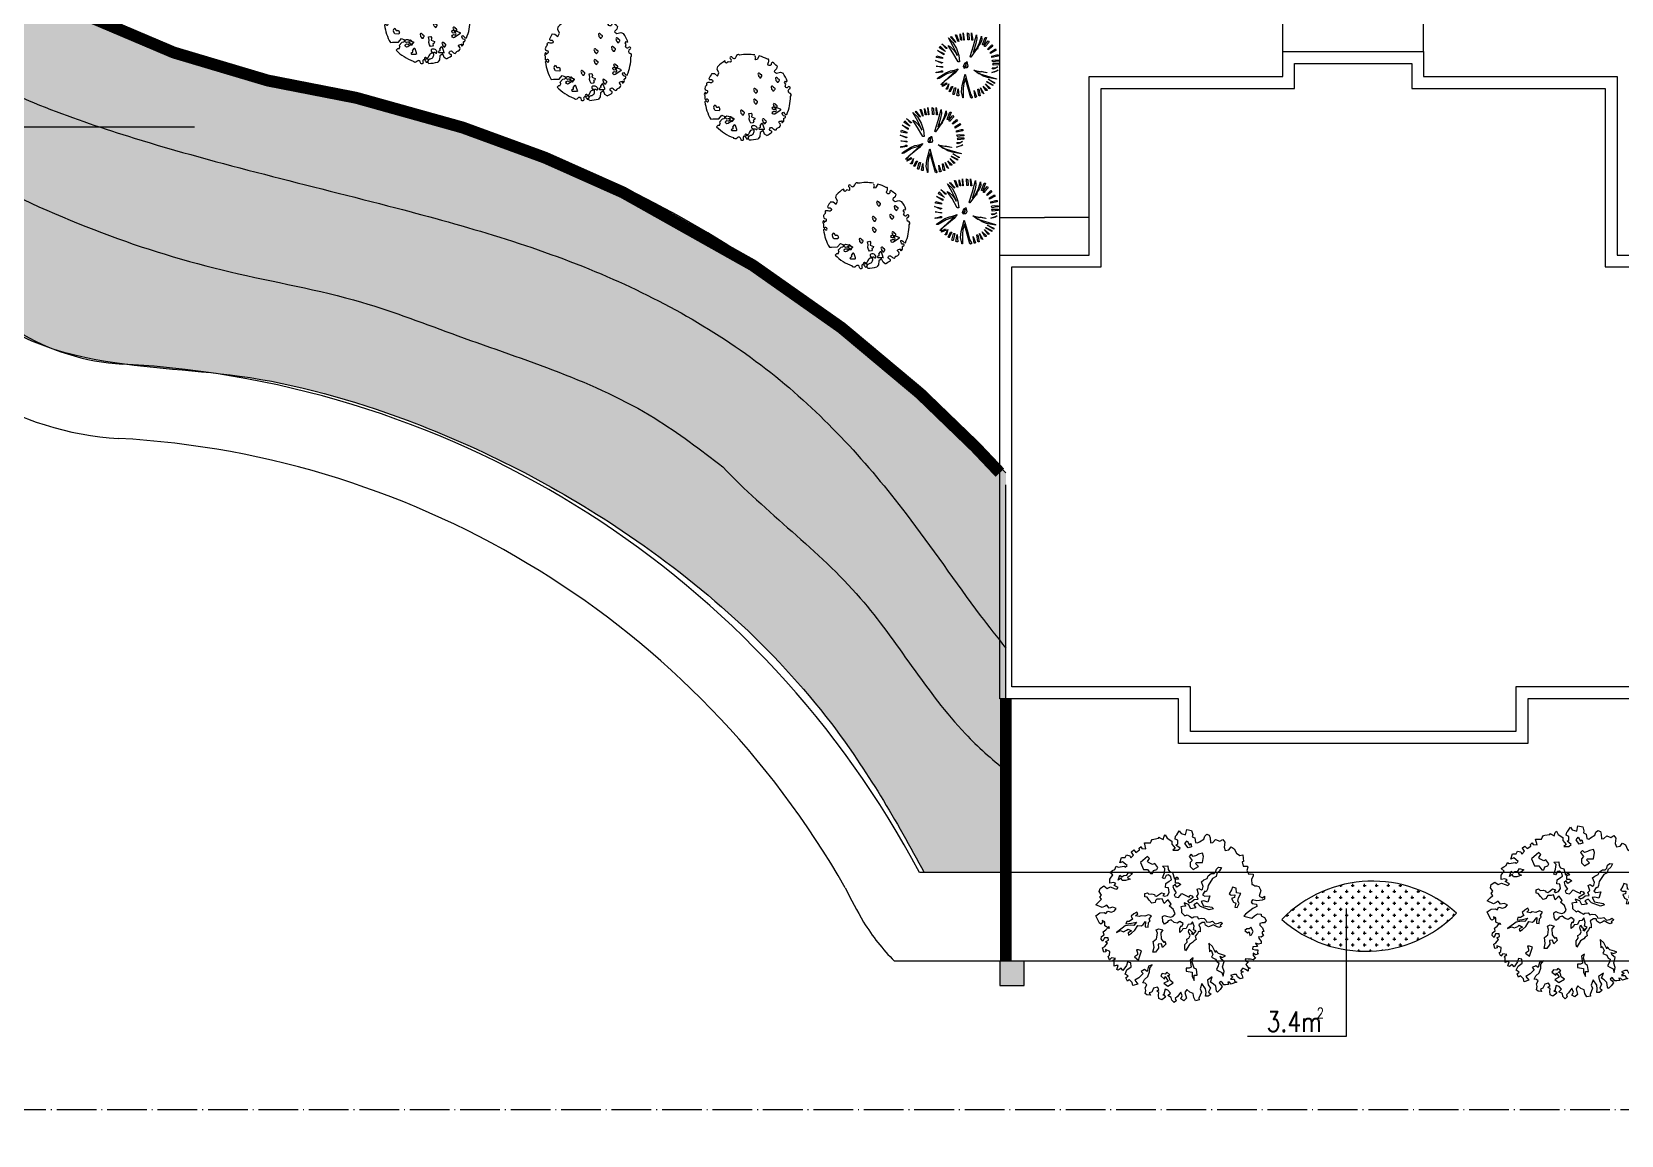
# Model space of a CAD drawing. Extents: x 1035948 to 1665131, y -158296 to 142149.
# Drawn here: x 1333770 to 1372207, y -20117 to 6568 of the extents above; entities that cross this region are included whole.
import ezdxf

# ---------------------------------------------------------------- set-up
doc = ezdxf.new("R2010")
doc.units = 0
doc.header["$LTSCALE"] = 200
doc.header["$MEASUREMENT"] = 0
doc.linetypes.add('ACAD_ISO04W100', pattern=[30.5, 24, -3, 0.5, -3])
doc.layers.get('0').update_dxf_attribs({"linetype": 'CONTINUOUS'})
doc.layers.get('DEFPOINTS').update_dxf_attribs({"linetype": 'CONTINUOUS'})
for name, color, linetype in [('CH1', 7, 'CONTINUOUS'), ('CH3', 7, 'CONTINUOUS'), ('DL', 21, 'CONTINUOUS'), ('LMLK', 123, 'CONTINUOUS'), ('PUB_TEXT', 7, 'CONTINUOUS'), ('ZXX', 6, 'ACAD_ISO04W100'), ('合欢', 7, 'CONTINUOUS'), ('尾', 7, 'CONTINUOUS'), ('景观1', 7, 'CONTINUOUS'), ('枸骨球', 7, 'CONTINUOUS'), ('紫薇', 7, 'CONTINUOUS'), ('红花继木', 7, 'CONTINUOUS'), ('蜀桧柏', 7, 'CONTINUOUS')]:
    doc.layers.add(name, color=color, linetype=linetype)
doc.styles.add('_HZTXT', font='txt.shx', dxfattribs={"width": 0.8, "bigfont": 'hztxt.shx'})
doc.styles.add('HZTXT', font='COMPLEX', dxfattribs={"width": 0.75, "bigfont": 'HZTXT'})
doc.dimstyles.new('NORMAL', dxfattribs={"dimscale": 3, "dimtxt": 0.18, "dimasz": 0.18, "dimexe": 0.18, "dimexo": 0.0625, "dimgap": 0.09, "dimtad": 0, "dimtih": 1, "dimtoh": 1, "dimdec": 4, "dimzin": 0, "dimdsep": 46, "dimtxsty": 'Standard', "dimblk1": '_DIMX', "dimblk2": '_DIMX', "dimcen": 0.09, "dimadec": 0, "dimazin": 0, "dimtfac": 1, "dimtdec": 4, "dimtofl": 0, "dimtmove": 0, "dimatfit": 3, "dimfxl": 0, "dimtolj": 1, "dimtzin": 0, "dimarcsym": 0})

# ---------------------------------------------------------------- blocks, each defined once
blk = doc.blocks.new('ZW13')
at = {"layer": '紫薇', "color": 3}
for p, q in [((-1033, 1582), (-1063, 1618)), ((-1046, 1548), (-1033, 1582)), ((-990, 1515), (-1046, 1548)), ((-924, 1578), (-990, 1515)), ((-822, 1560), (-924, 1578)), ((243, 1809), (253, 1845)), ((274, 1753), (243, 1809)), ((250, 1705), (274, 1753)), ((274, 1655), (250, 1705)), ((324, 1670), (274, 1655)), ((422, 1828), (324, 1670)), ((1517, 686), (1559, 736)), ((1559, 736), (1590, 717)), ((1590, 717), (1631, 741)), ((1568, 611), (1517, 686)), ((1532, 513), (1568, 611)), ((-35, -659), (75, -637)), ((-4, -790), (-35, -659)), ((75, -637), (95, -676)), ((95, -676), (105, -728)), ((1404, -656), (1418, -610)), ((1436, -724), (1404, -656)), ((1418, -610), (1460, -598)), ((1460, -598), (1497, -635)), ((1497, -635), (1551, -696)), ((-1674, -896), (-1580, -884)), ((-1580, -884), (-1329, -883)), ((-1364, -1174), (-1421, -1230)), ((-1302, -1175), (-1364, -1174)), ((-1329, -883), (-1200, -731)), ((-1302, -1175), (-1261, -1091)), ((-1180, -902), (-1297, -1025)), ((-1297, -1025), (-1261, -1091)), ((-1200, -731), (-1060, -788)), ((-1091, -884), (-1180, -902)), ((-1060, -788), (-1091, -884)), ((-728, -1322), (-797, -1354)), ((-797, -1354), (-767, -1396)), ((-675, -1166), (-736, -1251)), ((-736, -1251), (-725, -1257)), ((-546, -1346), (-611, -1174)), ((-17, -900), (-4, -790)), ((13, -991), (-17, -900)), ((52, -1068), (13, -991)), ((137, -1054), (52, -1068)), ((105, -728), (84, -803)), ((84, -803), (229, -858)), ((179, -1005), (137, -1054)), ((216, -923), (158, -948)), ((158, -948), (179, -1005)), ((229, -858), (216, -923)), ((1474, -759), (1436, -724)), ((1540, -768), (1474, -759)), ((1551, -696), (1600, -704)), ((-767, -1396), (-581, -1396)), ((-767, -1396), (-767, -1396))]:
    blk.add_line(p, q, dxfattribs=at)
at = {"layer": '紫薇', "color": 6}
for p, q in [((1075, 1145), (1086, 1208)), ((-1482, -524), (-1546, -426)), ((-1538, -337), (-1485, -277)), ((-1307, -535), (-1482, -524)), ((-1481, -278), (-1431, -379)), ((-1431, -379), (-1353, -379)), ((-1285, -480), (-1307, -535)), ((456, -1259), (387, -1292)), ((387, -1292), (417, -1333)), ((417, -1333), (417, -1333)), ((417, -1333), (603, -1333)), ((509, -1103), (448, -1188)), ((448, -1188), (459, -1194)), ((638, -1283), (573, -1112))]:
    blk.add_line(p, q, dxfattribs=at)
at = {"layer": '紫薇', "color": 3}
for points in [[(-1627, 1070), (-1512, 1066), (-1383, 963), (-1319, 1100), (-1392, 1256), (-1373, 1376)], [(1189, 1391), (1165, 1279), (1086, 1208)], [(1075, 1145), (1165, 1083), (1331, 1128), (1446, 1088)], [(741, -1606), (644, -1546), (583, -1392), (459, -1479), (445, -1650), (369, -1744)]]:
    blk.add_lwpolyline(points, dxfattribs=at)
for points in [[(996, 1554, 0.458896), (940, 1494, -1.384087), (802, 1522, 0.154486), (834, 1666, 0.399915), (802, 1694, 0.046838), (770, 1690, -0.59472)], [(-1754, 851, 0.458896), (-1685, 807, -1.384087), (-1689, 666, 0.154486), (-1836, 672, 0.399915), (-1858, 637, 0.046838), (-1848, 606, -0.59472)], [(1091, -370), (1320, -458, -0.607385), (1327, -523), (1091, -680, -1.869813), (1091, -566, 1.869813), (1091, -484, -1.869813), (1091, -370, -3.299345)], [(-928, -774), (-699, -862, -0.607385), (-692, -927), (-928, -1084, -1.869813), (-928, -969, 1.869813), (-928, -888, -1.869813), (-928, -774, -3.299345)], [(-21, -1800, -0.54974), (57, -1596, 0.452185), (192, -1364, -0.925414), (266, -1332, 0.875639), (338, -1307, 0.465482), (118, -1191, 0.808244), (139, -1309, -0.987341), (138, -1363, 0.341272), (-9, -1474, -0.323697), (-201, -1629, 0.546166), (-271, -1751, -1.29929), (-368, -1773, 0.756879), (-537, -1718, -0.622428), (-692, -1698, -1.164409)], [(961, -1481, 0.458896), (923, -1408, -1.384087), (997, -1288, 0.154486), (1121, -1367, 0.399915), (1158, -1347, 0.046838), (1165, -1315, -0.59472)], [(1200, -1282, 0.03423), (1256, -1262, 0.063985), (1294, -1239, 0.500016), (1289, -1073, -0.670073), (1307, -992, 0.019354), (1401, -973, -1.005451), (1407, -997, 1.082377), (1421, -1042, 0.409629), (1480, -903, -0.56295), (1521, -849, 0.100146), (1533, -848, 0.066196)]]:
    blk.add_lwpolyline(points, format="xyb", dxfattribs=at)
for centre, radius, start, end in [((-84, 49), 1850, 121.95699, 134.17337), ((-795, 1744), 51.7, 27.91734, 237.58249), ((-868, 1630), 83.4, 303.01506, 57.58249), ((-668, 1812), 92.2, 207.91734, 356.40258), ((-489, 1800), 86.7, 48.80544, 176.40258), ((-84, 49), 1850, 80.28045, 100.83723), ((-84, 49), 1850, 62.48802, 74.10057), ((-84, 49), 1850, 62.48802, 63.96992), ((-84, 49), 1850, 46.51097, 54.45869), ((-84, 49), 1850, 146.51097, 154.45869), ((-84, 49), 1850, 21.95699, 34.17337), ((-1848, 175), 108, 142.42884, 217.92419), ((-84, 49), 1850, 178.13962, 182.37269), ((-1915, 227), 23.2, 313.36727, 142.42884), ((-1825, 437), 104, 158.59191, 264.85513), ((-1761, 412), 173, 143.94749, 158.59191), ((-1890, 200), 12.7, 133.36727, 313.99022), ((-1546, 256), 438, 136.10566, 143.94749), ((-1021, -700), 1238, 129.55527, 133.99022), ((-84, 49), 1850, 162.48802, 163.96992), ((-1838, 289), 44.5, 309.55527, 84.85513), ((1609, 546), 83.4, 203.01506, 317.58249), ((-84, 49), 1850, 336.17907, 0.83723), ((1753, 318), 92.2, 107.91734, 256.40258), ((1709, 455), 51.7, 287.91734, 137.58249), ((1711, 144), 86.7, 308.80544, 76.40258), ((-1808, 85), 168, 222.25251, 236.37818), ((-2163, -40), 263, 335.27307, 339.24896), ((-84, 49), 1850, 186.17907, 210.74112), ((-1884, -145), 34.6, 31.28577, 159.24896), ((-1891, -39), 18, 236.37818, 309.75181), ((-1838, -103), 64.9, 20.34505, 129.75181), ((-1819, -106), 41.5, 211.28577, 313.26814), ((-1826, -99), 51.6, 313.26814, 20.34505), ((-84, 49), 1850, 223.74894, 250.83723), ((-743, -1289), 36.8, 294.91397, 60.50504), ((-645, -1187), 36.8, 20.61159, 144.35298), ((-581, -1359), 36.8, 270, 20.61159), ((-84, 49), 1850, 312.48802, 313.96992), ((-84, 49), 1850, 330.99861, 332.37269), ((1525, -778), 18, 26.37818, 33.17644), ((1391, -844), 168, 12.25251, 26.37818), ((1760, -913), 263, 125.27307, 127.44923), ((-531, -1393), 2.21, 270, 20.61159), ((-160, -1589), 42.9, 25.54505, 262.47228), ((-142, -1658), 42.9, 138.30854, 269.99241), ((-100, -1709), 42.9, 169.02675, 9.32278), ((-127, -1613), 42.9, 349.44169, 82.47228), ((-70, -1661), 42.9, 286.5981, 110.43118), ((-84, 49), 1850, 271.95699, 284.17337), ((-84, 49), 1850, 296.51097, 304.45869)]:
    blk.add_arc(centre, radius, start, end, dxfattribs=at)
at = {"layer": '紫薇', "color": 6}
for centre, radius, start, end in [((405, 1047), 42.9, 25.54505, 262.47228), ((423, 978), 42.9, 138.30854, 269.99241), ((466, 927), 42.9, 169.02675, 9.32278), ((438, 1023), 42.9, 349.44169, 82.47228), ((496, 975), 42.9, 286.5981, 110.43118), ((1160, 859), 42.9, 25.54505, 262.47228), ((1178, 790), 42.9, 138.30854, 269.99241), ((1220, 739), 42.9, 169.02675, 9.32278), ((1193, 835), 42.9, 349.44169, 82.47228), ((1250, 787), 42.9, 286.5981, 110.43118), ((217, 388), 42.9, 25.54505, 262.47228), ((235, 319), 42.9, 138.30854, 269.99241), ((277, 268), 42.9, 169.02675, 9.32278), ((250, 364), 42.9, 349.44169, 82.47228), ((307, 316), 42.9, 286.5981, 110.43118), ((971, 482), 42.9, 25.54505, 262.47228), ((989, 413), 42.9, 138.30854, 269.99241), ((1031, 362), 42.9, 169.02675, 9.32278), ((1004, 458), 42.9, 349.44169, 82.47228), ((1061, 410), 42.9, 286.5981, 110.43118), ((-1484, -386), 73.6, 137.99034, 212.67669), ((-1483, -279), 2.21, 26.40228, 137.99034), ((-1353, -452), 73.6, 338.15201, 90), ((-349, -553), 42.9, 25.54505, 262.47228), ((-331, -622), 42.9, 138.30854, 269.99241), ((-289, -673), 42.9, 169.02675, 9.32278), ((-316, -577), 42.9, 349.44169, 82.47228), ((-258, -625), 42.9, 286.5981, 110.43118), ((217, -82), 42.9, 25.54505, 262.47228), ((235, -152), 42.9, 138.30854, 269.99241), ((277, -203), 42.9, 169.02675, 9.32278), ((250, -106), 42.9, 349.44169, 82.47228), ((307, -155), 42.9, 286.5981, 110.43118), ((1065, -271), 42.9, 25.54505, 262.47228), ((1083, -340), 42.9, 138.30854, 269.99241), ((1125, -391), 42.9, 169.02675, 9.32278), ((1098, -295), 42.9, 349.44169, 82.47228), ((1156, -343), 42.9, 286.5981, 110.43118), ((-820, -836), 42.9, 25.54505, 262.47228), ((-802, -905), 42.9, 138.30854, 269.99241), ((-760, -956), 42.9, 169.02675, 9.32278), ((-787, -860), 42.9, 349.44169, 82.47228), ((-730, -908), 42.9, 286.5981, 110.43118), ((441, -1226), 36.8, 294.91397, 60.50504), ((539, -1125), 36.8, 20.61159, 144.35298), ((594, -930), 42.9, 25.54505, 262.47228), ((612, -999), 42.9, 138.30854, 269.99241), ((603, -1296), 36.8, 270, 20.61159), ((654, -1050), 42.9, 169.02675, 9.32278), ((627, -954), 42.9, 349.44169, 82.47228), ((653, -1331), 2.21, 270, 20.61159), ((684, -1002), 42.9, 286.5981, 110.43118)]:
    blk.add_arc(centre, radius, start, end, dxfattribs=at)
at = {"layer": '紫薇', "color": 6, "style": 'HZTXT', "oblique": -180, "text_generation_flag": 4, "width": 0.75, "flags": 9}
for tag in ['YSIZE', 'XSIZE']:
    blk.add_attdef(tag, (-67, 18), '', height=0.433, rotation=180, dxfattribs=at)
blk = doc.blocks.new('ZW11')
at = {"layer": '枸骨球', "color": 85, "linetype": 'Continuous'}
for points in [[(-131, 2184), (-76, 1727), (-76, 1699), (-104, 1699), (-131, 2184)], [(143, 2184), (235, 2120), (263, 1727), (171, 1727), (143, 2184)], [(418, 2184), (509, 1699), (445, 1699), (418, 2184)], [(-1686, 1297), (-1320, 931), (-1384, 967), (-1723, 1178), (-1686, 1297)], [(-1567, 1452), (-1229, 1178), (-1229, 1150), (-1293, 1150), (-1567, 1452)], [(-1137, 1845), (-826, 1553), (-588, 1132), (-433, 675), (-378, 235), (-469, 235), (-826, 848), (-1146, 1333), (-991, 1242), (-799, 1059), (-625, 848), (-561, 693), (-533, 693), (-817, 1278), (-1137, 1845)], [(-954, 1937), (-625, 1544), (-680, 1571), (-991, 1909), (-954, 1937)], [(-652, 2065), (-588, 2065), (-442, 1608), (-497, 1635), (-652, 2065)], [(-351, 2120), (-222, 1699), (-286, 1699), (-286, 1727), (-314, 1727), (-351, 2120)], [(747, 2065), (775, 1781), (720, 1480), (555, 931), (537, 876), (720, 1086), (747, 1086), (381, 565), (354, 565), (354, 601), (327, 601), (546, 1315), (747, 2065)], [(1086, 1974), (1113, 1727), (1012, 1507), (875, 1297), (811, 1086), (747, 1086), (747, 1113), (958, 1525), (1086, 1974)], [(1333, 1882), (1424, 1882), (1241, 1388), (1150, 1388), (1177, 1480), (1333, 1882)], [(1543, 1662), (1607, 1571), (1360, 1297), (1360, 1269), (1296, 1269), (1296, 1360), (1543, 1662)], [(1790, 1388), (1845, 1297), (1543, 1059), (1543, 1086), (1516, 1086), (1543, 1150), (1790, 1388)], [(2028, 1113), (2064, 1022), (1699, 812), (1699, 903), (2028, 1113)], [(-1997, 327), (-1540, 199), (-1540, 171), (-1567, 171), (-1567, 144), (-1595, 144), (-1997, 327)], [(-1906, 656), (-1540, 537), (-1540, 473), (-1933, 537), (-1933, 601), (-1906, 656)], [(-1869, 995), (-1448, 812), (-1448, 720), (-1869, 995)], [(107, 263), (171, -48), (107, -167), (-58, -167), (-122, -76), (-85, 62), (6, 181), (107, 235), (107, 263)], [(52, 144), (52, 107), (-76, -167), (-76, -194), (52, -48), (52, 144)], [(2119, 720), (2211, 720), (2211, 629), (1790, 537), (1790, 629), (2119, 720)], [(2001, 382), (2275, 354), (2275, 290), (2183, 290), (1881, 235), (1845, 263), (1817, 290), (1845, 354), (2001, 382)], [(1881, 144), (2275, 144), (2275, 53), (1881, 16), (1881, 53), (1845, 107), (1881, 144)], [(-1960, -39), (-1567, -76), (-1540, -76), (-1540, -130), (-1960, -39)], [(-1631, -350), (-1540, -350), (-1540, -441), (-1960, -496), (-1960, -441), (-1933, -441), (-1631, -377), (-1631, -350)], [(-469, -222), (-689, -496), (-1064, -798), (-1411, -1082), (-1521, -1210), (-1567, -1320), (-1595, -1292), (-1631, -1292), (-1595, -1228), (-680, -405), (-652, -377), (-1229, -570), (-1759, -881), (-1842, -899), (-1869, -899), (-1842, -835), (-1311, -496), (-1000, -368), (-716, -314), (-469, -222)], [(-12, -588), (226, -1430), (354, -1905), (473, -2115), (473, -2179), (445, -2179), (445, -2207), (418, -2207), (418, -2179), (381, -2179), (16, -899), (-12, -899), (-12, -926), (-94, -1219), (-131, -1530), (-131, -2179), (-168, -2179), (-168, -2143), (-250, -1768), (-213, -1356), (-12, -588)], [(564, -314), (994, -405), (1022, -405), (1022, -441), (784, -405), (784, -469), (811, -469), (967, -533), (967, -561), (903, -561), (564, -314)], [(967, -561), (2092, -899), (2092, -926), (1488, -816), (1205, -716), (967, -561)], [(1058, -405), (1452, -469), (1452, -496), (1058, -405)], [(1543, -926), (1973, -1137), (1973, -1201), (1543, -926)], [(2211, -314), (2092, -387), (1946, -441), (1790, -469), (2211, -314)], [(2183, -103), (2001, -213), (1900, -240), (1845, -222), (1817, -167), (2028, -167), (2183, -103)], [(-1265, -1173), (-1229, -1265), (-1540, -1411), (-1503, -1320), (-1265, -1173)], [(-1110, -1228), (-1201, -1594), (-1293, -1594), (-1293, -1539), (-1265, -1539), (-1110, -1228)], [(-927, -1411), (-835, -1411), (-1018, -1750), (-1018, -1777), (-1046, -1750), (-1082, -1750), (-1082, -1722), (-927, -1411)], [(-716, -1503), (-625, -1503), (-744, -1960), (-808, -1960), (-808, -1932), (-835, -1932), (-716, -1503)], [(-469, -1567), (-442, -2051), (-533, -2051), (-533, -2024), (-561, -2024), (-469, -1567)], [(601, -1686), (747, -2115), (720, -2115), (720, -2143), (656, -2143), (601, -1686)], [(839, -1594), (903, -1594), (994, -2051), (930, -2051), (930, -2024), (903, -2024), (839, -1594)], [(1022, -1503), (1241, -1905), (1177, -1868), (1150, -1868), (1022, -1503)], [(1205, -1384), (1479, -1631), (1479, -1686), (1388, -1686), (1205, -1384)], [(1360, -1228), (1699, -1539), (1634, -1539), (1634, -1567), (1607, -1539), (1360, -1228)], [(1452, -1082), (1845, -1292), (1845, -1356), (1424, -1109), (1452, -1082)]]:
    blk.add_lwpolyline(points, dxfattribs=at)
blk = doc.blocks.new('ZW04')
at = {"layer": '合欢', "color": 3, "linetype": 'ByBlock', "elevation": 4620}
for points in [[(-149, -2071), (-241, -2195), (-299, -2255), (-275, -2313), (-333, -2364), (-399, -2296), (-409, -2221), (-508, -2170), (-433, -2102), (-501, -2020), (-583, -1996), (-627, -2170), (-627, -2129), (-566, -2212), (-675, -2287), (-751, -2255), (-760, -2163), (-751, -2088), (-811, -2044), (-751, -2003), (-794, -1935), (-901, -1962), (-952, -2071), (-1020, -2095), (-986, -2163), (-1085, -2153), (-1129, -2112), (-1112, -2027), (-1129, -1952), (-1085, -1870), (-1129, -1828), (-1194, -1819), (-1146, -1727), (-1054, -1644), (-1010, -1518), (-1003, -1409), (-935, -1317), (-1044, -1358), (-1078, -1501), (-1146, -1450), (-1245, -1501), (-1187, -1559), (-1304, -1676), (-1420, -1744), (-1338, -1853), (-1471, -1894), (-1488, -1811), (-1573, -1727), (-1621, -1768), (-1665, -1676), (-1604, -1627), (-1689, -1576), (-1638, -1460), (-1522, -1375), (-1529, -1266), (-1621, -1249), (-1648, -1341), (-1748, -1477), (-1798, -1416), (-1874, -1467), (-1915, -1450), (-1881, -1341), (-1932, -1334), (-1990, -1358), (-1990, -1300), (-1990, -1232), (-2024, -1200), (-1949, -1142), (-2058, -1125), (-2116, -1183), (-2157, -1091), (-2116, -1057), (-2107, -948), (-2225, -897), (-2216, -958), (-2276, -973), (-2308, -849), (-2250, -815), (-2174, -723), (-2225, -682), (-2150, -638), (-2157, -572), (-2259, -572), (-2301, -665), (-2352, -614), (-2342, -539), (-2267, -488), (-2291, -412), (-2216, -354), (-2140, -262), (-2124, -313), (-2250, -245), (-2250, -129), (-2318, -95), (-2301, -153), (-2359, -194), (-2393, -170), (-2492, 39), (-2383, 114), (-2267, 123), (-2216, 97), (-2167, 165), (-2065, 140), (-1983, 172), (-1932, 233), (-2024, 274), (-2124, 250), (-2191, 332), (-2242, 298), (-2318, 264), (-2492, 342), (-2410, 424), (-2335, 492), (-2383, 550), (-2335, 608), (-2400, 708), (-2376, 793), (-2276, 861), (-2184, 793), (-2092, 834), (-1990, 793), (-1915, 768), (-1874, 817), (-1990, 875), (-1939, 926), (-2000, 953), (-2107, 936), (-2107, 1052), (-2024, 1168), (-2107, 1236), (-2031, 1287), (-1966, 1319), (-1932, 1404), (-1881, 1379), (-1772, 1394), (-1714, 1404), (-1689, 1379), (-1631, 1428), (-1757, 1530), (-1832, 1496), (-1789, 1646), (-1689, 1646), (-1648, 1721), (-1556, 1697), (-1529, 1639), (-1454, 1714), (-1512, 1796), (-1512, 1806), (-1447, 1855), (-1389, 1789), (-1287, 1855), (-1296, 1906), (-1245, 1947), (-1221, 1898), (-1112, 1889), (-1153, 2049), (-1071, 2049), (-986, 2049), (-969, 2097), (-935, 2148), (-894, 2158), (-760, 2182), (-743, 2206), (-726, 2189), (-634, 2141), (-610, 2233), (-576, 2274), (-525, 2182), (-399, 2097), (-399, 2015), (-307, 1906), (-367, 1847), (-231, 1847), (-166, 1906), (-282, 1990), (-231, 2022), (-231, 2124), (-307, 2158), (-292, 2240), (-258, 2274), (-190, 2383), (-139, 2308), (-16, 2274), (18, 2417), (152, 2391), (186, 2281), (169, 2223), (244, 2189), (261, 2066), (319, 2049), (370, 2083), (487, 2158), (513, 2240), (571, 2291), (639, 2264), (664, 2189), (671, 2056), (739, 2066), (814, 2141), (930, 2097), (1015, 2148), (1066, 2073), (1049, 1930), (1081, 1838), (1183, 1855), (1248, 1940), (1333, 1889), (1391, 1763), (1483, 1704), (1568, 1721), (1585, 1537), (1551, 1530), (1576, 1404), (1627, 1404), (1692, 1411), (1709, 1387), (1709, 1379), (1678, 1287), (1736, 1185), (1767, 1195), (1852, 1185), (1852, 1135), (1811, 1052), (1818, 902), (1845, 902), (1903, 861), (1944, 868), (2012, 844), (2061, 734), (2020, 574), (2112, 533), (2163, 574), (2163, 499), (2104, 465), (1952, 448), (1835, 475), (1794, 424), (1828, 373), (1944, 356), (1952, 291), (1845, 233), (1644, 80), (1593, 22), (1818, -27), (1886, 39), (1978, 89), (2078, 80), (2071, 31)], [(2071, 31), (2170, -10), (2211, -95), (2163, -163), (2104, -163), (2037, -180), (2037, -221), (2112, -296), (2146, -395), (2104, -412), (2104, -454), (2136, -505), (2071, -555), (2003, -546), (2012, -580), (2071, -672), (2078, -730), (2003, -747), (1920, -723), (1969, -815), (1845, -822), (1835, -890), (1920, -907), (1986, -907), (1978, -999), (1995, -1023), (1920, -1040), (1852, -999), (1852, -1065), (1920, -1133), (1852, -1183), (1784, -1167), (1719, -1167), (1634, -1157), (1651, -1217), (1719, -1249), (1651, -1310), (1709, -1385), (1767, -1409), (1719, -1433), (1719, -1491), (1644, -1450), (1568, -1409), (1508, -1484), (1576, -1518), (1517, -1542), (1551, -1618), (1568, -1693), (1493, -1710), (1425, -1651), (1391, -1584), (1316, -1584), (1224, -1618), (1292, -1651), (1224, -1719), (1326, -1719), (1350, -1785), (1401, -1802), (1309, -1828), (1248, -1853), (1200, -1802), (1149, -1795), (1173, -1860), (1091, -1870), (1040, -1870), (1006, -1819), (964, -1778), (913, -1819), (964, -1870), (998, -1921), (940, -2003), (865, -2078), (838, -2044), (821, -1911), (746, -1843), (671, -1795), (722, -1651), (588, -1744), (613, -1870), (671, -1962), (622, -2071), (688, -2129), (613, -2187), (537, -2187), (554, -2088), (537, -1986), (438, -1836), (387, -1986), (421, -2071), (353, -2246), (363, -2287), (261, -2313), (212, -2221), (195, -2112), (103, -2078), (18, -2003), (-33, -2088), (11, -2246), (-64, -2313), (-149, -2262), (-108, -2180), (-149, -2071)]]:
    blk.add_lwpolyline(points, dxfattribs=at)
at = {"layer": '合欢', "color": 6, "linetype": 'ByBlock', "elevation": 4620}
for points in [[(28, 2107), (94, 1990), (129, 2031), (153, 1939), (53, 1914), (-31, 2031)], [(114, 1398), (199, 1314), (339, 1398), (255, 1482), (283, 1509), (452, 1509), (479, 1679), (452, 1763), (339, 1735), (283, 1706), (199, 1679), (142, 1735), (87, 1679), (171, 1567), (114, 1509)], [(-813, 1314), (-785, 1370), (-869, 1482), (-925, 1454), (-1037, 1509), (-1066, 1538), (-1009, 1622), (-1066, 1679), (-1263, 1509), (-1179, 1314), (-1066, 1314), (-982, 1201), (-925, 1201), (-898, 1286)], [(-1831, 1161), (-1773, 1111), (-1723, 1152), (-1639, 1161), (-1597, 1236), (-1479, 1202), (-1563, 1135), (-1630, 1094), (-1546, 1051), (-1673, 1010), (-1764, 1010), (-1798, 1077), (-1874, 1018)], [(1434, 441), (1451, 532), (1510, 649), (1393, 666), (1384, 800), (1283, 826), (1259, 750), (1192, 642), (1250, 608), (1343, 616), (1335, 541), (1259, 515), (1309, 416), (1376, 381), (1350, 273), (1410, 265), (1469, 374)], [(-1924, -422), (-1814, -371), (-1731, -405), (-1647, -364), (-1606, -330), (-1513, -379), (-1606, -431), (-1589, -498), (-1513, -446), (-1421, -364), (-1338, -230), (-1237, -245), (-1187, -204), (-1120, -120), (-1128, -271), (-1053, -280), (-1044, -154), (-994, -103), (-1019, -53), (-960, 31), (-1044, 64), (-1144, 22), (-1245, 39), (-1295, 14), (-1396, 31), (-1338, 89), (-1362, 139), (-1446, 89), (-1522, 22), (-1479, -62), (-1572, -120), (-1639, -120), (-1664, -187), (-1513, -170), (-1371, -137), (-1446, -230), (-1546, -221), (-1689, -245), (-1764, -304)], [(-642, -355), (-701, -431), (-692, -597), (-617, -699), (-584, -664), (-558, -748), (-651, -840), (-684, -740), (-768, -748), (-759, -857), (-843, -974), (-919, -974), (-885, -832), (-910, -673), (-818, -597), (-793, -446), (-826, -355), (-751, -321)], [(1853, -397), (1786, -280), (1745, -321), (1678, -321), (1627, -371), (1694, -438), (1745, -405), (1761, -513), (1803, -489)], [(1008, -1375), (1049, -1226), (965, -1159), (941, -1083), (1000, -1116), (1091, -1075), (1032, -1049), (898, -1008), (823, -924), (814, -982), (732, -815), (630, -723), (639, -824), (648, -958), (689, -915), (740, -1033), (706, -1107), (814, -1159), (857, -1241), (907, -1267), (890, -1351), (840, -1451), (898, -1485), (991, -1535), (1024, -1636), (1049, -1502)], [(-1318, -1187), (-1290, -1102), (-1234, -933), (-1318, -906), (-1375, -906), (-1347, -991), (-1347, -1046), (-1431, -1102)], [(226, -1608), (310, -1608), (283, -1440), (226, -1411), (171, -1243), (199, -1130), (114, -1187), (142, -1383), (87, -1411), (2, -1411), (2, -1495), (171, -1524), (171, -1637), (226, -1749)], [(-441, -1753), (-467, -1660), (-517, -1627), (-450, -1593), (-534, -1526), (-575, -1576), (-660, -1561), (-701, -1627), (-593, -1712), (-575, -1645), (-500, -1770), (-617, -1828), (-508, -1912), (-357, -1820)]]:
    blk.add_lwpolyline(points, close=True, dxfattribs=at)
at = {"layer": '合欢', "color": 3, "linetype": 'ByBlock', "elevation": 4620}
blk.add_lwpolyline([(-131, 206), (-131, 131), (-31, 39), (28, 64), (94, 22), (170, -20), (211, 5), (304, 14), (345, -45), (412, -28), (496, -36), (546, -87), (563, -129), (656, -137), (732, -112), (807, -187), (898, -170), (957, -137), (1000, -170), (991, -196), (941, -237), (965, -263), (907, -288), (840, -263), (747, -213), (689, -245), (622, -271), (539, -221), (522, -154), (447, -154), (354, -213), (388, -297), (388, -405), (345, -397), (313, -455), (254, -530), (278, -623), (220, -656), (179, -706), (94, -757), (-14, -932), (-31, -874), (-31, -757), (28, -690), (19, -614), (77, -580), (112, -513), (70, -405), (86, -330), (129, -379), (187, -431), (153, -463), (196, -481), (278, -379), (204, -355), (220, -254), (179, -129), (129, -196), (53, -204), (3, -312), (-89, -321), (-106, -364), (-173, -422), (-173, -312), (-139, -237), (-115, -263), (-81, -179), (-173, -120), (-249, -170), (-333, -146), (-416, -79), (-500, -103), (-526, -154), (-593, -196), (-642, -120), (-651, 14), (-593, 47), (-541, 22), (-424, -3), (-357, 22), (-307, 89), (-357, 215), (-392, 247), (-467, 307), (-416, 357), (-500, 474), (-550, 433), (-608, 374), (-660, 508), (-726, 491), (-809, 491), (-843, 457), (-860, 407), (-943, 381), (-1019, 465), (-1077, 550), (-1137, 558), (-1137, 649), (-1070, 675), (-1027, 634), (-943, 642), (-876, 625), (-869, 591), (-818, 575), (-759, 616), (-684, 675), (-601, 649), (-642, 599), (-593, 575), (-517, 599), (-467, 683), (-483, 809), (-567, 817), (-558, 926), (-467, 993), (-407, 1027), (-424, 1111), (-491, 1169), (-550, 1152), (-601, 1060), (-651, 1085), (-601, 1219), (-584, 1345), (-651, 1411), (-508, 1420), (-500, 1319), (-459, 1260), (-374, 1228), (-325, 1060), (-249, 1111), (-215, 1051), (-299, 1035), (-299, 943), (-215, 943), (-148, 901), (-258, 826), (-307, 901), (-366, 850), (-340, 776), (-273, 666), (-333, 616), (-307, 558), (-258, 550), (-215, 541), (-115, 649), (-48, 616), (86, 550), (103, 608), (161, 591), (196, 541), (112, 483), (36, 448), (86, 398), (153, 424), (220, 483), (330, 491), (295, 575), (345, 634), (304, 768), (354, 792), (421, 750), (455, 776), (472, 850), (421, 977), (488, 1027), (581, 1068), (613, 1144), (697, 1202), (773, 1202), (814, 1245), (840, 1327), (898, 1379), (974, 1370), (924, 1278), (848, 1202), (831, 1118), (732, 1068), (606, 876), (589, 768), (555, 701), (522, 716), (455, 616), (514, 575), (656, 591), (598, 416), (488, 448), (412, 433), (479, 314), (715, 273), (756, 232), (639, 198), (397, 290), (304, 390), (211, 340), (271, 256), (129, 232), (70, 349), (-57, 390), (-14, 299), (-98, 290), (-148, 282)], close=True, dxfattribs=at)
blk = doc.blocks.new('*D620')
at = {"layer": 'CH1', "color": 0, "lineweight": -2}
for p, q in [((1357182, 1168), (1357182, 2075)), ((1357182, 2074), (1358260, 2074)), ((1359341, 2074), (1358264, 2074)), ((1359342, 1168), (1359342, 2075))]:
    blk.add_line(p, q, dxfattribs=at)
at = {"layer": 'CH1', "color": 0}
for points in [[(1357182, 2074), (1357182, 2074), (1357182, 2074)], [(1359341, 2074), (1359341, 2074), (1359342, 2074)]]:
    blk.add_solid(points, dxfattribs=at)
at = {"layer": 'DEFPOINTS', "color": 0}
for p in [(1357182, 2074), (1357182, 1168, -18084), (1359342, 1168, -18084)]:
    blk.add_point(p, dxfattribs=at)
at = {"layer": 'CH1', "color": 0, "insert": (1358262, 2074), "char_height": 0.54, "attachment_point": 5}
blk.add_mtext('\\A1;2160.0000', dxfattribs=at)
blk = doc.blocks.new('_DIMX')
blk.add_line((-150, 0), (150, 0))
at = {"const_width": 50}
blk.add_lwpolyline([(-70, -70), (70, 70)], dxfattribs=at)

msp = doc.modelspace()

# ---------------------------------------------------------------- hatches: boundary and pattern name
at = {"layer": 'CH3'}
h = msp.add_hatch(color=256, dxfattribs=at)
h.paths.add_polyline_path([(1357181.6495, -16492.98279), (1357769.6495, -16492.98279), (1357769.6495, -15904.98279), (1357181.6495, -15904.98279)])
h.paths.add_polyline_path([(1357181.6495, -22516.98279), (1357181.6495, -23104.98279), (1357769.6495, -23104.98279), (1357769.6495, -22516.98279)])
at = {"layer": '尾', "ltscale": 20}
h = msp.add_hatch(dxfattribs=at)
h.set_pattern_fill('MUDST', color=3, scale=720, style=0)
h.set_pattern_definition([(0, (744441.66, -17705.53), (360, 180), [180, -180, 0, -180, 0, -180])])
edge = h.paths.add_edge_path()
edge.add_spline(control_points=[(1327949.47772, 11886.31367), (1328221.48026, 10343.92961), (1328773.43598, 7734.53284), (1332360.3337, 5337.84099), (1336828.93875, 3701.53095), (1342156.60646, 2469.7284), (1347506.75637, 942.20074), (1351840.35527, -1507.44226), (1354675.18928, -4634.19849), (1356286.00871, -7015.11384), (1357116.16279, -8075.64968), (1357325.6495, -8336.79201)], knot_values=[339.8392760779, 339.8392760779, 339.8392760779, 339.8392760779, 4060.0166669303, 6762.9307932583, 10578.7596633109, 16038.3064140888, 20385.2807048805, 24464.9879221821, 28282.9872012071, 30815.2090727988, 31652.4576908199, 31652.4576908199, 31652.4576908199, 31652.4576908199], degree=3, periodic=0)
edge.add_line((1357325.6495, -8336.79201), (1357325.6495, -4096.35539))
edge.add_spline(control_points=[(1357325.6495, -4096.35539), (1355415.50325, -2317.70332), (1351603.23176, 1232.13195), (1344963.53048, 4392.16863), (1338930.62028, 5422.79189), (1334200.55689, 7231.79224), (1330679.87163, 9505.86208), (1328680.0484, 11260.7387), (1327819.77255, 12015.6444)], knot_values=[0, 0, 0, 0, 6501.2900543026, 12975.2800738342, 18002.2630385313, 21759.921750551, 25548.6162180139, 28408.8064521192, 28408.8064521192, 28408.8064521192, 28408.8064521192], degree=3, periodic=0)
edge.add_spline(control_points=[(1327934.70123, 12150.69075), (1327939.61358, 12062.57922), (1327944.52594, 11974.46769), (1327949.47772, 11886.31367)], knot_values=[0, 0, 0, 0, 222.8304033367, 222.8304033367, 222.8304033367, 222.8304033367], degree=3, periodic=0)
at = {"layer": '红花继木', "ltscale": 20}
h = msp.add_hatch(dxfattribs=at)
h.set_pattern_fill('AR-CONC,_O', color=1, scale=60)
h.set_pattern_definition([(50, (744441.66, -17705.53), (430.3561, -37.65128), [45, -495]), (355, (744441.66, -17705.53), (-83.2508, 451.31528), [36, -396]), (100.4514, (744477.53, -17708.66), (347.10563, 413.66373), [38.2441, -420.68527]), (46.1842, (744441.66, -17585.53), (640.34463, -99.3114), [67.5, -742.5]), (96.6356, (744495, -17593.8), (560.7976, 584.4707), [57.3662, -631.0278]), (351.1842, (744441.66, -17585.5), (560.7972, 584.47116), [54, -594]), (21, (744501.66, -17615.53), (358.14423, -241.57133), [45, -495]), (326, (744501.66, -17615.53), (145.9892, 435.09003), [36, -396]), (71.4514, (744531.5, -17635.66), (504.13358, 193.5183), [38.2441, -420.68527]), (37.5, (744441.66, -17705.53), (7.295913, 199.736312), [0, -391.2, 0, -402, 0, -397.5]), (7.5, (744441.66, -17705.53), (157.84172, 236.64703), [0, -229.2, 0, -382.2, 0, -151.5]), (327.5, (744307.86, -17705.53), (320.29346, -13.532923), [0, -150, 0, -468, 0, -621]), (317.5, (744247.86, -17705.53), (349.9117, 60.06299), [0, -195, 0, -310.8, 0, -441])])
edge = h.paths.add_edge_path()
edge.add_spline(control_points=[(1350478.02441, -3950.10027), (1349942.8182, -3540.2191), (1348033.70443, -2078.14752), (1344897.33442, -1134.46021), (1341521.27098, 195.81415), (1337456.90098, 880.63332), (1333204.97802, 2486.16631), (1330035.41963, 4453.46607), (1329297.20362, 5514.93465)], knot_values=[5668.7148442773, 5668.7148442773, 5668.7148442773, 5668.7148442773, 7346.9565656, 11655.1071847043, 13705.7980565154, 16424.1170197252, 21875.7280715935, 25198.6705814853, 25198.6705814853, 25198.6705814853, 25198.6705814857], degree=3, periodic=0)
edge.add_spline(control_points=[(1329297.20362, 5514.93465), (1329677.68095, 4876.47554), (1330878.24112, 2861.8783), (1332025.96997, -391.25758), (1335604.40407, -1561.51544), (1338957.32051, -1604.96757), (1343431.36165, -2871.29331), (1348466.72376, -5458.41285), (1352805.61174, -9301.49631), (1354675.18343, -12508.3062), (1355347.74473, -13760.23189)], knot_values=[0, 0, 0, 0, 1879.163107977, 5929.5211954779, 7739.7177314475, 10855.6612869295, 14345.5640427333, 19217.3237437809, 24953.4983626126, 28491.1647159642, 28491.1647159642, 28491.1647159642, 28491.1647159642], degree=3, periodic=0)
edge.add_line((1355347.74473, -13760.23189), (1357325.6495, -13760.23189))
edge.add_line((1357325.6495, -13760.23189), (1357325.6495, -11295.44348))
edge.add_spline(control_points=[(1357325.6495, -11295.44348), (1356978.51213, -11020.47689), (1355625.42693, -9814.28261), (1353890.19221, -6724.62001), (1351530.7079, -5072.70214), (1350478.02441, -3950.10027)], knot_values=[0, 0, 0, 0, 1108.4276612195, 4568.3423662444, 8519.4415265861, 8519.4415265861, 8519.4415265861, 8519.4415265861], degree=3, periodic=0)
at = {"layer": '蜀桧柏', "ltscale": 20}
h = msp.add_hatch(dxfattribs=at)
h.set_pattern_fill('CROSS', color=60, scale=576, style=0)
h.set_pattern_definition([(0, (744441.66, -17705.53), (144, 144), [72, -216]), (90, (744477.66, -17741.53), (-144, 144), [72, -216])])
edge = h.paths.add_edge_path()
edge.add_spline(control_points=[(1327949.47772, 11886.31367), (1327982.63096, 11296.10385), (1328110.10207, 9134.70211), (1328607.1538, 5339.97033), (1333204.97802, 2486.16631), (1337456.90098, 880.63332), (1341521.27098, 195.81415), (1344897.33442, -1134.46021), (1348033.70443, -2078.14752), (1349942.8182, -3540.2191), (1350478.02441, -3950.10027)], knot_values=[222.8304033369, 222.8304033369, 222.8304033369, 222.8304033369, 1714.7271087315, 5668.7148442773, 8991.6573541695, 14443.2684060378, 17161.5873692477, 19212.2782410588, 23520.4288601631, 25198.6705814857, 25198.6705814857, 25198.6705814857, 25198.6705814857], degree=3, periodic=0)
edge.add_spline(control_points=[(1350478.02441, -3950.10027), (1351530.7079, -5072.70214), (1353890.19221, -6724.62001), (1355625.42693, -9814.28261), (1356978.51213, -11020.47689), (1357325.6495, -11295.44348)], knot_values=[0, 0, 0, 0, 3951.0991603418, 7411.0138653666, 8519.4415265861, 8519.4415265861, 8519.4415265861, 8519.4415265861], degree=3, periodic=0)
edge.add_line((1357325.6495, -11295.44348), (1357325.6495, -8336.79201))
edge.add_spline(control_points=[(1357325.6495, -8336.79201), (1357116.16279, -8075.64968), (1356286.00871, -7015.11384), (1354675.18928, -4634.19849), (1351840.35527, -1507.44226), (1347506.75637, 942.20074), (1342156.60646, 2469.7284), (1336828.93875, 3701.53095), (1332360.3337, 5337.84099), (1328773.43598, 7734.53284), (1328221.48026, 10343.92961), (1327949.47772, 11886.31367)], knot_values=[339.839276078, 339.839276078, 339.839276078, 339.839276078, 1177.0878940991, 3709.3097656908, 7527.3090447158, 11607.0162620174, 15953.990552809, 21413.537303587, 25229.3661736396, 27932.2802999675, 31652.4576908199, 31652.4576908199, 31652.4576908199, 31652.4576908199], degree=3, periodic=0)
h = msp.add_hatch(dxfattribs=at)
h.set_pattern_fill('CROSS', color=60, scale=576, style=0)
h.set_pattern_definition([(0, (596285.81, -45900.56), (144, 144), [72, -216]), (90, (596321.81, -45936.56), (-144, 144), [72, -216])])
h.paths.add_polyline_path([(1368226.37604, -14744.59586, 0.3999864302), (1363998.42125, -14898.6261, 0.3999864302)])

# ---------------------------------------------------------------- linework, layer by layer
for p, q in [((1357325.6495, -13760.23189, -18083.76634), (1357325.6495, -4385.52728, -18083.76634)), ((1357325.6495, -13760.23189, -19336.81184), (1355347.74473, -13760.23189, -19336.81184)), ((1365562.15586, -17722.69502, 27056.10778), (1365562.15586, -14637.25978, 27056.10778)), ((1363172.58968, -17722.69502, 27056.10778), (1365540.06939, -17722.69502, 27056.10778))]:
    msp.add_line(p, q)
for centre, start, end in [((1366193.26832, -17041.39124, -27056.10778), 48.484963318, 135.687920251), ((1366031.52898, -12601.83073, -27056.10778), 228.484963318, 315.687920251)]:
    msp.add_arc(centre, 3067.37608, start, end)
for points, knots in [([(1327875.73102, 12309.52362, -28309.15327), (1328167.82724, 10623.14651, -28309.15327), (1328654.38351, 7814.08127, -28309.15327), (1332360.3337, 5337.84099, -28309.15327), (1336828.93875, 3701.53095, -28309.15327), (1342156.60646, 2469.7284, -28309.15327), (1347506.75637, 942.20074, -28309.15327), (1351840.35527, -1507.44226, -28309.15327), (1354675.18928, -4634.19849, -28309.15327), (1356286.00871, -7015.11384, -28309.15327), (1357116.16279, -8075.64968, -28309.15327), (1357325.6495, -8336.79201, -28309.15327)], [0, 0, 0, 0, 4060.0166669303, 6762.9307932583, 10578.7596633109, 16038.3064140888, 20385.2807048805, 24464.9879221821, 28282.9872012071, 30815.2090727988, 31652.4576908199, 31652.4576908199, 31652.4576908199, 31652.4576908199]), ([(1329297.20362, 5514.93465, -28309.15327), (1329677.68095, 4876.47554, -28309.15327), (1330878.24112, 2861.8783, -28309.15327), (1332025.96997, -391.25758, -28309.15327), (1335604.40407, -1561.51544, -28309.15327), (1338957.32051, -1604.96757, -28309.15327), (1343431.36165, -2871.29331, -28309.15327), (1348466.72376, -5458.41285, -28309.15327), (1352805.61174, -9301.49631, -28309.15327), (1354675.18343, -12508.3062, -28309.15327), (1355347.74473, -13760.23189, -28309.15327)], [0, 0, 0, 0, 1879.163107977, 5929.5211954779, 7739.7177314475, 10855.6612869295, 14345.5640427333, 19217.3237437809, 24953.4983626126, 28491.1647159642, 28491.1647159642, 28491.1647159642, 28491.1647159642]), ([(1350478.02441, -3950.10027, -28309.15327), (1351530.7079, -5072.70214, -28309.15327), (1353890.19221, -6724.62001, -28309.15327), (1355625.42693, -9814.28261, -28309.15327), (1356978.51213, -11020.47689, -28309.15327), (1357325.6495, -11295.44348, -28309.15327)], [0, 0, 0, 0, 3951.0991603418, 7411.0138653666, 8519.4415265861, 8519.4415265861, 8519.4415265861, 8519.4415265861])]:
    msp.add_open_spline(points, degree=3, knots=knots)
for points in [[(1357325.6495, -4096.35539, -1253.04549), (1351350.84865, 920.20787, -1253.04549), (1344333.07815, 4252.6191, -1253.04549), (1338483.93034, 5728.10986, -1253.04549), (1334283.11617, 7366.99939, -1253.04549), (1330446.78729, 9806.80205, -1253.04549), (1327819.77255, 12015.6444, -1253.04549)], [(1327934.70123, 12150.69075, -28309.15327), (1328066.07271, 10097.21618, -28309.15327), (1329297.20362, 5514.93465, -28309.15327), (1332447.05554, 3069.76871, -28309.15327), (1338568.88699, 763.2409, -28309.15327), (1341746.88897, 27.82615, -28309.15327), (1344069.82629, -784.35723, -28309.15327), (1348838.84695, -2780.12144, -28309.15327), (1350478.02441, -3950.10027, -28309.15327)]]:
    msp.add_spline(points, degree=3)
at = {"layer": 'CH3'}
msp.add_line((1357325.6495, -9560.23189, -18083.76634), (1357325.6495, -15904.98279, -18083.76634), dxfattribs=at)
at = {"layer": 'CH3', "const_width": 288}
msp.add_lwpolyline([(1284854.53468, 83345.84594), (1297040.55777, 61931.57488), (1298083.51163, 62525.07908), (1325235.19533, 14811.93179), (1329062.34217, 10740.94763), (1331543.23242, 8872.65647), (1334139.11617, 7366.99939), (1337203.46815, 6066.56395), (1339476.39252, 5389.65576), (1341612.91695, 4972.04668), (1344189.07815, 4252.6191), (1346182.45841, 3523.31947), (1348071.42244, 2681.52153), (1351206.84865, 920.20787), (1353351.8595, -590.15834), (1355252.45312, -2180.89671), (1356591.19005, -3473.32191), (1357181.6495, -4096.35539)], dxfattribs=at)
at = {"layer": 'CH3', "const_width": 288, "elevation": -18083.76634}
msp.add_lwpolyline([(1357325.6495, -9560.23189), (1357325.6495, -15904.98279)], dxfattribs=at)
at = {"layer": 'CH3', "elevation": -18083.76634}
msp.add_lwpolyline([(1357181.6495, -16492.98279), (1357769.6495, -16492.98279), (1357769.6495, -15904.98279), (1357181.6495, -15904.98279)], close=True, dxfattribs=at)
at = {"layer": 'CH3'}
for centre, radius, start, end in [((1345606.83087, 30128.93023), 25487.52589, 216.938725418, 256.08235311), ((1334678.31872, -24831.83474), 30600, 42.658722766, 80.978806454)]:
    msp.add_arc(centre, radius, start, end, dxfattribs=at)
at = {"layer": 'DL'}
for p, q in [((1357181.6495, -9560.23189, -18083.76634), (1357181.6495, 8607.76811, 601.0708)), ((1392752.00572, -13760.23189, -18083.76634), (1355235.32224, -13760.23189, -18083.76634)), ((1379252.24789, -15904.98279), (1354632.70733, -15904.98279))]:
    msp.add_line(p, q, dxfattribs=at)
for centre, radius, start, end in [((1336263.22214, 3924.52249), 5400, 209.642509476, 266.845341173), ((1336263.22214, 3924.52249), 7200, 209.642509476, 266.845341173), ((1334738.48157, -24640.35061), 23205.54806, 27.960225523, 86.967643546), ((1334678.31872, -24831.83474), 21600, 29.694705143, 86.845341173), ((1361825.84372, -10167.72324), 9273.9345, 205.304437555, 211.123786479), ((1357995.92058, -12480.24972), 4800, 211.123786479, 225.519262948)]:
    msp.add_arc(centre, radius, start, end, dxfattribs=at)
at = {"layer": 'LMLK', "elevation": -18083.76634}
for points in [[(1378301.6495, -9560.23189), (1369949.6495, -9560.23189), (1369949.6495, -10640.23189), (1361501.6495, -10640.23189), (1361501.6495, -9560.23189), (1357181.6495, -9560.23189), (1357181.6495, 1167.76811), (1359341.6495, 1167.76811), (1359341.6495, 5487.76811), (1364021.6495, 5487.76811), (1364021.6495, 6087.76811), (1367429.6495, 6087.76811), (1367429.6495, 5487.76811), (1372109.6495, 5487.76811), (1372109.6495, 1167.76811), (1376141.6495, 1167.76811)], [(1378589.6495, -9272.23189), (1369661.6495, -9272.23189), (1369661.6495, -10352.23189), (1361789.6495, -10352.23189), (1361789.6495, -9272.23189), (1357469.6495, -9272.23189), (1357469.6495, 879.76811), (1359629.6495, 879.76811), (1359629.6495, 5199.76811), (1364309.6495, 5199.76811), (1364309.6495, 5799.76811), (1367141.6495, 5799.76811), (1367141.6495, 5199.76811), (1371821.6495, 5199.76811), (1371821.6495, 879.76811), (1376429.6495, 879.76811)]]:
    msp.add_lwpolyline(points, dxfattribs=at)
at = {"layer": 'PUB_TEXT'}
for p, q in [((1323302.39875, 4265.90608, 27056.10778), (1337707.28019, 4265.90608, 27056.10778)), ((1363172.58968, -17722.69502, 27056.10778), (1365562.15586, -17722.69502, 27056.10778))]:
    msp.add_line(p, q, dxfattribs=at)
at = {"layer": 'ZXX', "ltscale": 0.2}
msp.add_line((1379252.24789, -19504.98279), (1331647.01588, -19504.98279), dxfattribs=at)
at = {"layer": '景观1'}
for p, q in [((1364021.6495, 6087.76811, -18083.76634), (1364021.6495, 7287.76811, -18083.76634)), ((1367429.6495, 6087.76811, -18083.76634), (1367429.6495, 7287.76811, -18083.76634))]:
    msp.add_line(p, q, dxfattribs=at)

# ---------------------------------------------------------------- block references
at = {"layer": '合欢', "ltscale": 20, "xscale": 0.8748000001069158, "yscale": 0.8748000000014144, "zscale": 0.8747999999999999}
for p in [(1371144.04747, -14750.10844, -27056.10778), (1361684.93772, -14841.87719, -27056.10778)]:
    msp.add_blockref('ZW04', p, dxfattribs=at)
at = {"layer": '枸骨球', "ltscale": 20, "xscale": 0.3600000001024455, "yscale": 0.3600000000005821, "zscale": 0.36}
for p in [(1356344.61815, 5753.50432, -27056.10778), (1355488.57286, 3948.57524, -27056.10778), (1356320.96128, 2227.66198, -27056.10778)]:
    msp.add_blockref('ZW11', p, dxfattribs=at)
at = {"layer": '紫薇', "ltscale": 20, "xscale": 0.5599999979604036, "yscale": 0.5599999980004213, "zscale": 0.559999998}
for p in [(1343379.98663, 6811.03773, -18083.76634), (1347268.31004, 5916.88354, -27056.10778), (1351127.23434, 4959.03729, -27056.10778), (1353996.03915, 1858.24292, -18083.76634)]:
    msp.add_blockref('ZW13', p, dxfattribs=at)

# ---------------------------------------------------------------- texts
at = {"layer": 'PUB_TEXT', "style": '_HZTXT', "width": 0.8}
for s, height, p in [('3.4m ', 486, (1363631.78627, -17614.76446, 27056.10778)), ('2', 243, (1364847.50509, -17282.83683, 27056.10778))]:
    msp.add_text(s, height=height, dxfattribs=at).set_placement(p)

# ---------------------------------------------------------------- dimensions: what is measured, and where the dimension line sits
at = {"layer": 'CH1'}
dim = msp.add_aligned_dim(p1=(1359341.6495, 1167.76811, -18083.76634), p2=(1357181.6495, 1167.76811, -18083.76634), distance=-906.36619, dimstyle='NORMAL', override={"dimscale": 3, "dimblk1": '_DIMX', "dimblk2": '_DIMX'}, dxfattribs=at)
dim.commit()
dim.dimension.update_dxf_attribs({"geometry": '*D620', "text_midpoint": (1358261.6495, 2074.1343)})

doc.saveas('drawing.dxf')
